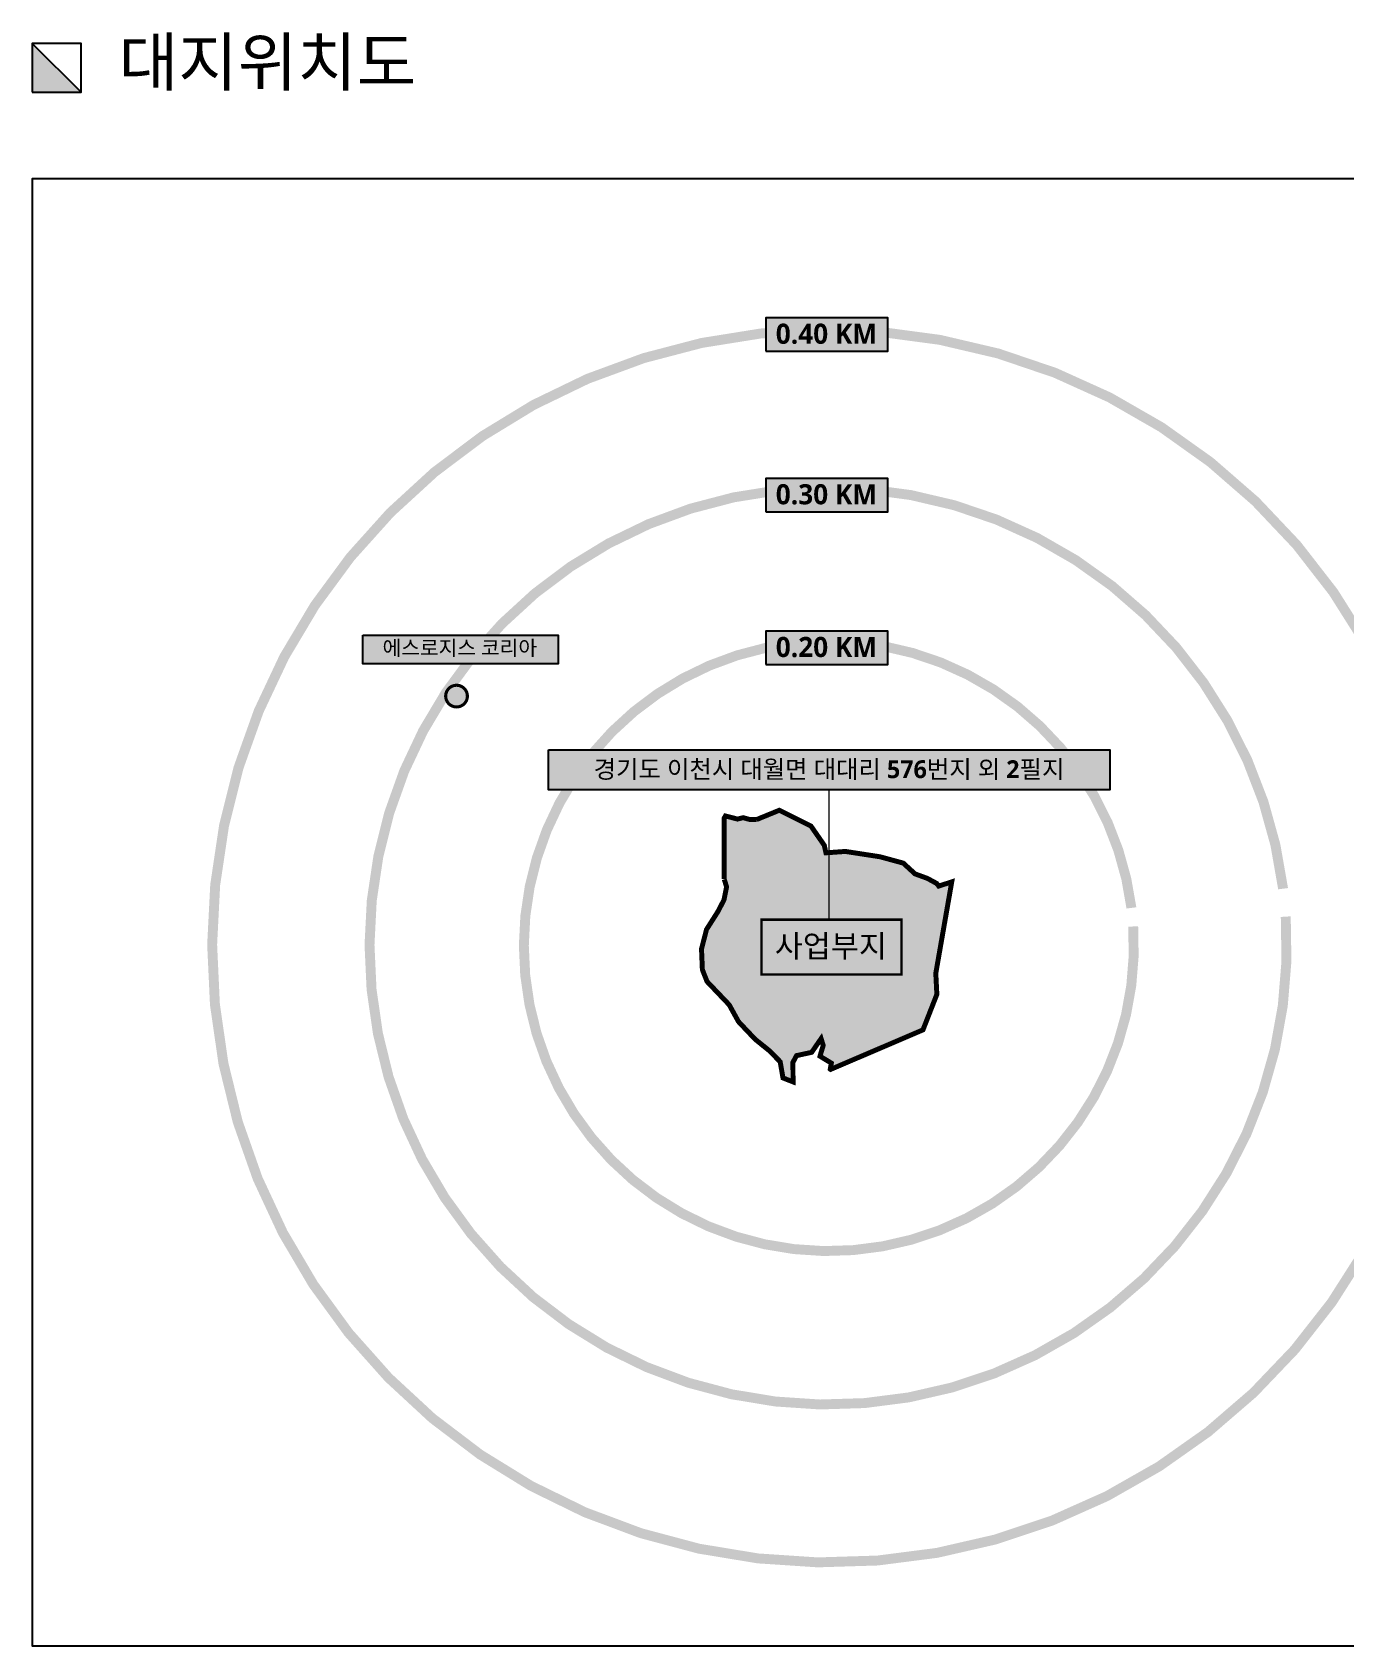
# Model space of a CAD drawing. Header units: millimetres. Extents: x 16229 to 190005487, y 10188 to 455456909.
# Drawn here: x 16229 to 122010, y 56043 to 186114 of the extents above; entities that cross this region are included whole.
import ezdxf
from ezdxf.enums import TextEntityAlignment as Align

# ---------------------------------------------------------------- set-up
doc = ezdxf.new("R2010")
doc.units = ezdxf.units.MM
doc.header["$LTSCALE"] = 50
doc.header["$MEASUREMENT"] = 0
doc.linetypes.add('HIDDEN2', pattern=[0.1875, 0.125, -0.0625])
doc.layers.get('0').update_dxf_attribs({"linetype": 'CONTINUOUS'})
for name, color, linetype in [('A-DEGN-LINE', 4, 'CONTINUOUS'), ('A-MKXX-SYMB', 7, 'CONTINUOUS'), ('A-XXXX-SOLD', 252, 'CONTINUOUS'), ('COL', 2, 'CONTINUOUS'), ('DIM', 7, 'CONTINUOUS'), ('LSMD_CONT_LDREG_41500', 1, 'CONTINUOUS'), ('TEX', 3, 'CONTINUOUS')]:
    doc.layers.add(name, color=color, linetype=linetype)
doc.layers.add('A-XXXX-TXT2', color=3, linetype='CONTINUOUS', lineweight=25)
doc.styles.add('SH_대대리576', font='NanumGothicBold.ttf')

msp = doc.modelspace()

# ---------------------------------------------------------------- hatches: boundary and pattern name
h = msp.add_hatch(color=254)
h.dxf.hatch_style = 1
h.paths.add_polyline_path([(42866, 137517), (58619, 137517), (58619, 135209), (42866, 135209)])
h = msp.add_hatch(color=8)
h.dxf.hatch_style = 1
edge = h.paths.add_edge_path()
edge.add_arc((50424, 132598), 875, 180, 0)
edge.add_arc((50424, 132598), 875, 0, 180)
h = msp.add_hatch(color=10)
h.dxf.hatch_style = 1
h.paths.add_polyline_path([(57825, 128256), (103075, 128256), (103075, 125031), (57825, 125031)])
h = msp.add_hatch(color=254)
h.dxf.hatch_style = 1
edge = h.paths.add_edge_path()
edge.add_line((72004, 117828), (72190, 117213))
edge.add_line((72190, 117213), (71983, 116174))
edge.add_line((71983, 116174), (71476, 115204))
edge.add_line((71476, 115204), (70573, 113784))
edge.add_line((70573, 113784), (70168, 112213))
edge.add_line((70168, 112213), (70238, 110547))
edge.add_line((70238, 110547), (70613, 109591))
edge.add_line((70613, 109591), (72396, 107717))
edge.add_line((72396, 107717), (73150, 106355))
edge.add_line((73150, 106355), (73838, 105623))
edge.add_line((73838, 105623), (74513, 104915))
edge.add_line((74513, 104915), (75592, 104048))
edge.add_line((75592, 104048), (76507, 103128))
edge.add_line((76507, 103128), (76735, 101820))
edge.add_line((76735, 101820), (77121, 101665))
edge.add_line((77121, 101665), (77547, 101499))
edge.add_line((77547, 101499), (77537, 103073))
edge.add_line((77537, 103073), (77828, 103616))
edge.add_line((77828, 103616), (79045, 103881))
edge.add_line((79045, 103881), (79808, 104985))
edge.add_line((79808, 104985), (79976, 104436))
edge.add_line((79976, 104436), (79717, 103568))
edge.add_line((79717, 103568), (80633, 103012))
edge.add_line((80633, 103012), (80546, 102524))
edge.add_line((80546, 102524), (80572, 102504))
edge.add_line((80572, 102504), (88017, 105690))
edge.add_line((88017, 105690), (89137, 108553))
edge.add_line((89137, 108553), (89052, 110256))
edge.add_line((89052, 110256), (90338, 117623))
edge.add_line((90338, 117623), (89287, 117284))
edge.add_line((89287, 117284), (89123, 117495))
edge.add_line((89123, 117495), (88369, 117905))
edge.add_line((88369, 117905), (87376, 118267))
edge.add_line((87376, 118267), (86432, 119133))
edge.add_line((86432, 119133), (84549, 119647))
edge.add_line((84549, 119647), (81762, 120076))
edge.add_line((81762, 120076), (80197, 119965))
edge.add_line((80197, 119965), (80061, 120573))
edge.add_line((80061, 120573), (78984, 122129))
edge.add_line((78984, 122129), (76446, 123398))
edge.add_line((76446, 123398), (74606, 122645))
at = {"transparency": 33554687}
h = msp.add_hatch(color=254, dxfattribs=at)
h.dxf.hatch_style = 1
h.paths.add_polyline_path([(74606, 122645), (74082, 122645), (73522, 122796), (73073, 122684), (72099, 122935), (72004, 122768), (72004, 121350), (72004, 117847), (72190, 117213), (71983, 116174), (71476, 115204), (70573, 113784), (70168, 112213), (70238, 110547), (70613, 109591), (72396, 107717), (73150, 106355), (73838, 105623), (74513, 104915), (75592, 104048), (76507, 103128), (76735, 101820), (77121, 101665), (77547, 101499), (77537, 103073), (77828, 103616), (79045, 103881), (79808, 104985), (79976, 104436), (79717, 103568), (80633, 103012), (80546, 102524), (80572, 102504), (88017, 105690), (89137, 108553), (89052, 110256), (90338, 117623), (89287, 117284), (89123, 117495), (88369, 117905), (87376, 118267), (86432, 119133), (84549, 119647), (81762, 120076), (80197, 119965), (80061, 120573), (78984, 122129), (76446, 123398)])
at = {"layer": 'A-XXXX-SOLD', "true_color": 0xd6dde1}
h = msp.add_hatch(color=254, dxfattribs=at)
h.dxf.hatch_style = 1
h.paths.add_polyline_path([(75352, 160395), (85188, 160395), (85188, 163095), (75352, 163095)])
h = msp.add_hatch(color=254, dxfattribs=at)
h.dxf.hatch_style = 1
h.paths.add_polyline_path([(75352, 147451), (85188, 147451), (85188, 150151), (75352, 150151)])
h = msp.add_hatch(color=254, dxfattribs=at)
h.dxf.hatch_style = 1
h.paths.add_polyline_path([(75352, 135142), (85188, 135142), (85188, 137842), (75352, 137842)])
at = {"layer": 'DIM'}
msp.add_hatch(color=256, dxfattribs=at).paths.add_polyline_path([(16229, 185212), (16229, 181276), (20165, 181276)])

# ---------------------------------------------------------------- linework, layer by layer
at = {"color": 1, "const_width": 250}
msp.add_lwpolyline([(49549, 132598, 1), (51299, 132598, 1)], format="xyb", close=True, dxfattribs=at)
msp.add_lwpolyline([(57825, 128256), (103075, 128256), (103075, 125031), (57825, 125031)], close=True)
at = {"const_width": 100}
msp.add_lwpolyline([(80450, 114572), (80450, 125031)], dxfattribs=at)
at = {"layer": 'A-DEGN-LINE', "color": 130, "linetype": 'HIDDEN2', "ltscale": 400, "const_width": 800}
for points in [[(129714, 118663, 65.3718893), (130002, 115637)], [(117044, 117071, 65.3718893), (117258, 114820)], [(104819, 115524, 65.3718893), (104962, 114027)]]:
    msp.add_lwpolyline(points, format="xyb", dxfattribs=at)
at = {"layer": 'A-MKXX-SYMB', "color": 3}
for points in [[(75352, 160395), (85188, 160395), (85188, 163095), (75352, 163095)], [(75352, 147451), (85188, 147451), (85188, 150151), (75352, 150151)], [(42866, 137517), (58619, 137517), (58619, 135209), (42866, 135209)], [(75352, 135142), (85188, 135142), (85188, 137842), (75352, 137842)]]:
    msp.add_lwpolyline(points, close=True, dxfattribs=at)
at = {"layer": 'A-MKXX-SYMB', "color": 3, "const_width": 200}
msp.add_lwpolyline([(74998, 114572), (86290, 114572), (86290, 110150), (74998, 110150)], close=True, dxfattribs=at)
at = {"layer": 'COL', "ltscale": 10}
msp.add_lwpolyline([(139634, 174298), (16229, 174298), (16229, 56043), (139634, 56043)], close=True, dxfattribs=at)
at = {"layer": 'DIM'}
msp.add_line((16229, 185212, -36), (20165, 181276, -36), dxfattribs=at)
at = {"layer": 'DIM', "elevation": -36}
msp.add_lwpolyline([(16229, 181276), (20165, 181276), (20165, 185212), (16229, 185212)], close=True, dxfattribs=at)
at = {"layer": 'LSMD_CONT_LDREG_41500', "color": 2, "const_width": 400}
for points in [[(72004, 117828), (72190, 117213), (71983, 116174), (71476, 115204), (70573, 113784), (70168, 112213), (70238, 110547), (70613, 109591), (72396, 107717), (73150, 106355), (73838, 105623), (74513, 104915), (75592, 104048), (76507, 103128), (76735, 101820), (77121, 101665), (77547, 101499), (77537, 103073), (77828, 103616), (79045, 103881), (79808, 104985), (79976, 104436), (79717, 103568), (80633, 103012), (80546, 102524), (80572, 102504), (88017, 105690), (89137, 108553), (89052, 110256), (90338, 117623), (89287, 117284), (89123, 117495), (88369, 117905), (87376, 118267), (86432, 119133), (84549, 119647), (81762, 120076), (80197, 119965), (80061, 120573), (78984, 122129), (76446, 123398), (76446, 123398), (74606, 122645)], [(72004, 117847), (72004, 121350), (72004, 122768), (72099, 122935), (73073, 122684), (73522, 122796), (74082, 122645), (74606, 122645)]]:
    msp.add_lwpolyline(points, dxfattribs=at)

# ---------------------------------------------------------------- texts
at = {"layer": 'A-XXXX-TXT2', "style": 'SH_대대리576'}
for s, p in [('0.40 KM', (80236, 161002)), ('0.30 KM', (80236, 148059)), ('0.20 KM', (80236, 135749))]:
    msp.add_text(s, height=1620, dxfattribs=at).set_placement(p, align=Align.CENTER)
at = {"layer": 'TEX', "color": 2, "style": 'SH_대대리576'}
msp.add_text('대지위치도', height=3823, dxfattribs=at).set_placement((23201, 181801, -36))
at = {"layer": 'TEX', "ltscale": 8, "style": 'SH_대대리576'}
for s, height, p in [('에스로지스 코리아', 1200, (50687, 136487)), ('경기도 이천시 대월면 대대리 576번지 외 2필지', 1440, (80445, 126705)), ('사업부지', 1800, (80594, 112443))]:
    msp.add_text(s, height=height, dxfattribs=at).set_placement(p, align=Align.MIDDLE_CENTER)

doc.saveas('drawing.dxf')
